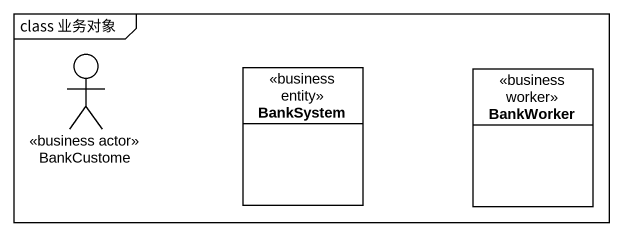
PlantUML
@startuml
mainframe class 业务对象
allowmixing
hide circle
hide empty members
actor BankCustome <<business actor>>
class BankSystem <<business entity>>
class BankWorker <<business worker>>
@enduml
